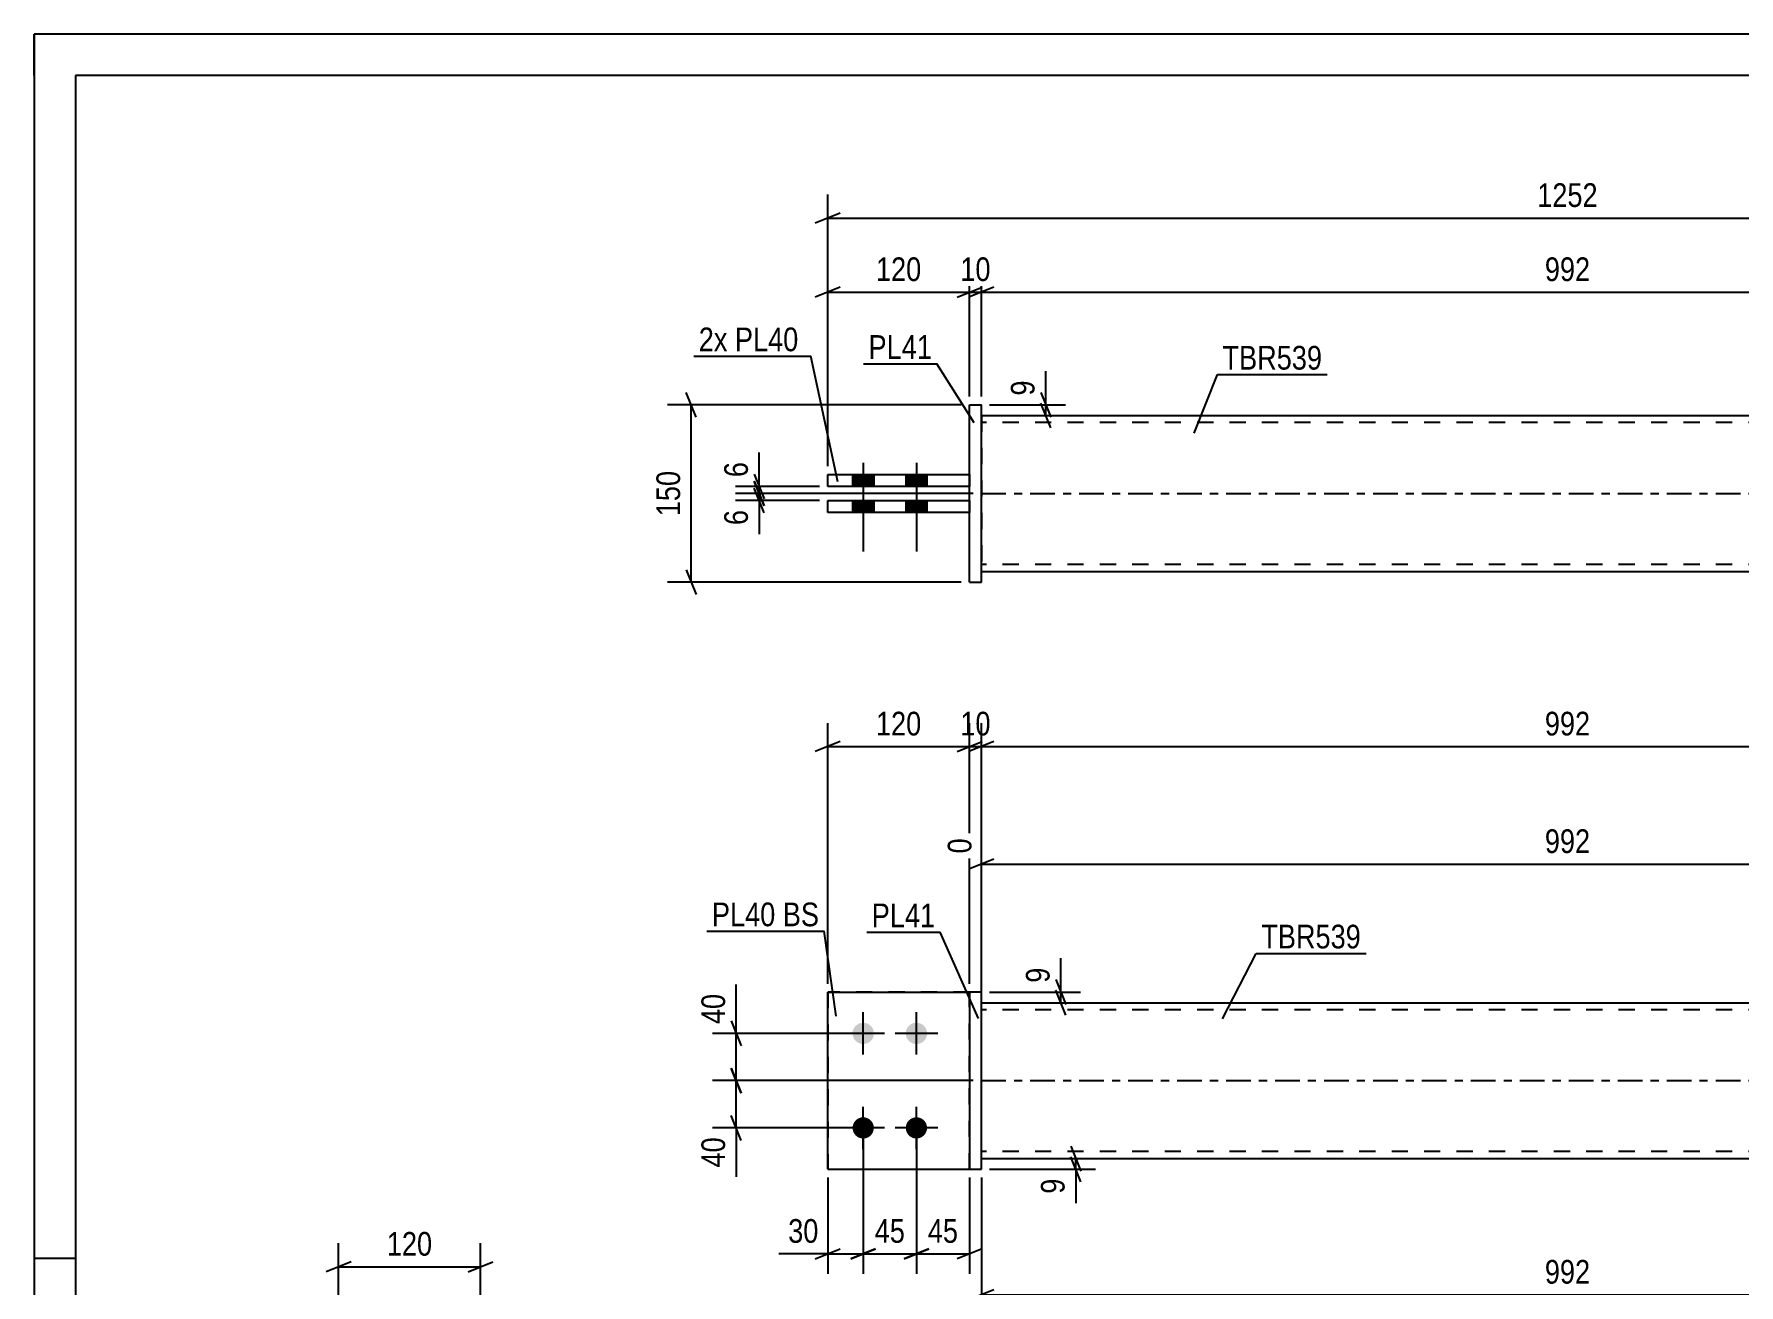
# Model space of a CAD drawing. Header units: millimetres. Extents: x 0 to 420, y 0 to 297.
# Drawn here: x 0 to 206.1, y 145.8 to 297 of the extents above; entities that cross this region are included whole.
import ezdxf

# ---------------------------------------------------------------- set-up
doc = ezdxf.new("R2010")
doc.units = ezdxf.units.MM
doc.linetypes.add('DXK_LINE_DOT2', pattern=[3.9198, 1.9599, -1.9599])
doc.linetypes.add('DXK_LINE_DOT3', pattern=[5.9187, 2.979, -0.9799, 0.9799, -0.9799])
doc.styles.add('Arial Narrow', font='ARIALN.TTF', dxfattribs={"height": 0.2})

# ---------------------------------------------------------------- blocks, each defined once
blk = doc.blocks.new('Unknown-585758134-1128')
at = {"color": 5, "linetype": 'Continuous'}
for p, q in [((420, 297), (0, 297)), ((0, 297), (0, 0)), ((0, 292), (0, 297)), ((415, 292), (5, 292)), ((5, 292), (5, 5)), ((5, 149), (0, 149))]:
    blk.add_line(p, q, dxfattribs=at)
blk = doc.blocks.new('Part-585758134-1947 - 1923')
at = {"color": 2, "linetype": 'Continuous'}
for p, q in [((114.51, 181.22), (113.09, 181.22)), ((113.09, 181.22), (113.09, 159.79)), ((114.51, 159.79), (114.51, 181.22)), ((113.09, 159.79), (114.51, 159.79))]:
    blk.add_line(p, q, dxfattribs=at)
blk = doc.blocks.new('Bolt-585758134-1931 - 1923')
at = {"linetype": 'Continuous'}
for points in [[(100.23, 174.93, -1), (100.23, 177.51, -1)], [(106.66, 174.93, -1), (106.66, 177.51, -1)], [(100.23, 163.51, -1), (100.23, 166.08, -1)], [(106.66, 163.51, -1), (106.66, 166.08, -1)]]:
    blk.add_hatch(color=1, dxfattribs=at).paths.add_polyline_path(points)
at = {"color": 1, "linetype": 'Continuous'}
for p, q in [((100.23, 173.65), (100.23, 178.79)), ((106.66, 173.65), (106.66, 178.79)), ((102.8, 176.22), (97.66, 176.22)), ((109.23, 176.22), (104.09, 176.22)), ((100.23, 162.22), (100.23, 167.36)), ((106.66, 162.22), (106.66, 167.36)), ((102.8, 164.79), (97.66, 164.79)), ((109.23, 164.79), (104.09, 164.79))]:
    blk.add_line(p, q, dxfattribs=at)
blk = doc.blocks.new('Part-585758134-1952 - 1923')
at = {"color": 7, "linetype": 'DXK_LINE_DOT2'}
for p, q in [((113.09, 181.22), (95.94, 181.22)), ((95.94, 181.22), (95.94, 159.79)), ((113.09, 159.79), (113.09, 181.22)), ((95.94, 159.79), (113.09, 159.79))]:
    blk.add_line(p, q, dxfattribs=at)
blk = doc.blocks.new('Part-585758134-1957 - 1923')
at = {"color": 2, "linetype": 'Continuous'}
for p, q in [((95.94, 159.79), (95.94, 181.22)), ((95.94, 181.22), (113.09, 181.22)), ((95.94, 159.79), (113.09, 159.79))]:
    blk.add_line(p, q, dxfattribs=at)
at = {"color": 7, "linetype": 'DXK_LINE_DOT2'}
blk.add_line((113.09, 159.79), (113.09, 181.22), dxfattribs=at)
blk = doc.blocks.new('Part-585758134-1972 - 1923')
at = {"linetype": 'Continuous'}
blk.add_hatch(color=2, dxfattribs=at).paths.add_polyline_path([(220.8, 179.93), (220, 181.33), (221.6, 181.33)])
at = {"color": 2, "linetype": 'Continuous'}
for p, q in [((114.51, 179.93), (256.23, 179.93)), ((220.8, 179.93), (220, 181.33)), ((220, 181.33), (221.6, 181.33)), ((221.6, 181.33), (220.8, 179.93)), ((114.51, 161.08), (256.23, 161.08))]:
    blk.add_line(p, q, dxfattribs=at)
at = {"color": 7, "linetype": 'DXK_LINE_DOT2'}
for p, q in [((114.51, 161.08), (114.51, 179.93)), ((256.23, 179.93), (256.23, 161.08)), ((256.23, 179.08), (114.51, 179.08)), ((256.23, 161.93), (114.51, 161.93))]:
    blk.add_line(p, q, dxfattribs=at)
at = {"color": 7, "linetype": 'DXK_LINE_DOT3'}
blk.add_line((114.51, 170.51), (256.23, 170.51), dxfattribs=at)
at = {"color": 2, "linetype": 'Continuous'}
blk.add_circle((220.8, 180.83), 1, dxfattribs=at)
blk = doc.blocks.new('Part-585758134-2289 - 2283')
at = {"color": 2, "linetype": 'Continuous'}
for p, q in [((95.94, 240.62), (113.09, 240.62)), ((95.94, 239.19), (95.94, 240.62)), ((113.09, 239.19), (95.94, 239.19)), ((113.09, 240.62), (113.09, 239.19))]:
    blk.add_line(p, q, dxfattribs=at)
blk = doc.blocks.new('Part-585758134-2304 - 2283')
at = {"linetype": 'Continuous'}
blk.add_hatch(color=2, dxfattribs=at).paths.add_polyline_path([(220.8, 241.47), (220, 242.87), (221.6, 242.87)])
at = {"color": 2, "linetype": 'Continuous'}
for p, q in [((114.51, 250.9), (256.23, 250.9)), ((220.8, 241.47), (220, 242.87)), ((220, 242.87), (221.6, 242.87)), ((221.6, 242.87), (220.8, 241.47)), ((114.51, 232.04), (256.23, 232.04))]:
    blk.add_line(p, q, dxfattribs=at)
at = {"color": 7, "linetype": 'DXK_LINE_DOT2'}
for p, q in [((114.51, 250.9), (114.51, 232.04)), ((256.23, 250.04), (114.51, 250.04)), ((256.23, 250.9), (256.23, 232.04)), ((256.23, 232.9), (114.51, 232.9))]:
    blk.add_line(p, q, dxfattribs=at)
at = {"color": 7, "linetype": 'DXK_LINE_DOT3'}
blk.add_line((114.51, 241.47), (256.23, 241.47), dxfattribs=at)
at = {"color": 2, "linetype": 'Continuous'}
blk.add_circle((220.8, 242.37), 1, dxfattribs=at)
blk = doc.blocks.new('Part-585758134-2319 - 2283')
at = {"color": 2, "linetype": 'Continuous'}
for p, q in [((95.94, 242.33), (95.94, 243.76)), ((95.94, 243.76), (113.09, 243.76)), ((113.09, 243.76), (113.09, 242.33)), ((113.09, 242.33), (95.94, 242.33))]:
    blk.add_line(p, q, dxfattribs=at)
blk = doc.blocks.new('Part-585758134-2324 - 2283')
at = {"color": 2, "linetype": 'Continuous'}
for p, q in [((113.09, 230.76), (113.09, 252.19)), ((113.09, 252.19), (114.51, 252.19)), ((114.51, 230.76), (114.51, 252.19)), ((113.09, 230.76), (114.51, 230.76))]:
    blk.add_line(p, q, dxfattribs=at)
blk = doc.blocks.new('Bolt-585758134-2325 - 2283')
at = {"linetype": 'Continuous'}
for points in [[(98.94, 242.33), (101.51, 242.33), (101.51, 243.76), (98.94, 243.76)], [(98.94, 242.33), (101.51, 242.33), (101.51, 243.76), (98.94, 243.76)], [(105.37, 242.33), (107.94, 242.33), (107.94, 243.76), (105.37, 243.76)], [(105.37, 242.33), (107.94, 242.33), (107.94, 243.76), (105.37, 243.76)], [(98.94, 239.19), (101.51, 239.19), (101.51, 240.62), (98.94, 240.62)], [(98.94, 239.19), (101.51, 239.19), (101.51, 240.62), (98.94, 240.62)], [(105.37, 239.19), (107.94, 239.19), (107.94, 240.62), (105.37, 240.62)], [(105.37, 239.19), (107.94, 239.19), (107.94, 240.62), (105.37, 240.62)]]:
    blk.add_hatch(color=1, dxfattribs=at).paths.add_polyline_path(points)
at = {"color": 1, "linetype": 'Continuous'}
for p, q in [((98.94, 243.76), (98.94, 242.33)), ((98.94, 243.76), (98.94, 242.33)), ((100.23, 245.19), (100.23, 234.47)), ((100.23, 245.19), (100.23, 234.47)), ((101.51, 243.76), (101.51, 242.33)), ((101.51, 243.76), (101.51, 242.33)), ((105.37, 243.76), (105.37, 242.33)), ((105.37, 243.76), (105.37, 242.33)), ((106.66, 245.19), (106.66, 234.47)), ((106.66, 245.19), (106.66, 234.47)), ((107.94, 243.76), (107.94, 242.33)), ((107.94, 243.76), (107.94, 242.33)), ((98.94, 240.62), (98.94, 239.19)), ((98.94, 240.62), (98.94, 239.19)), ((101.51, 240.62), (101.51, 239.19)), ((101.51, 240.62), (101.51, 239.19)), ((105.37, 240.62), (105.37, 239.19)), ((105.37, 240.62), (105.37, 239.19)), ((107.94, 240.62), (107.94, 239.19)), ((107.94, 240.62), (107.94, 239.19))]:
    blk.add_line(p, q, dxfattribs=at)
blk = doc.blocks.new('StraightDimension-585758134-1588 - 1565')
at = {"color": 7, "linetype": 'Continuous'}
for p, q in [((36.81, 131.18), (36.81, 150.85)), ((53.96, 131.18), (53.96, 150.85)), ((38.31, 148.6), (35.31, 147.4)), ((52.46, 147.4), (55.46, 148.6)), ((36.81, 148), (53.96, 148))]:
    blk.add_line(p, q, dxfattribs=at)
at = {"color": 0}
blk.add_wipeout([(48.73, 148.75), (48.73, 152.95), (42.04, 152.95), (42.04, 148.75)], dxfattribs=at)
at = {"color": 3, "style": 'Arial Narrow'}
blk.add_text('120', height=2.863, dxfattribs=at).set_placement((42.64, 149.35))
blk = doc.blocks.new('StraightDimension-585758134-2210 - 1923')
at = {"color": 7, "linetype": 'Continuous'}
for p, q in [((100.23, 163.79), (100.23, 147.16)), ((106.66, 163.79), (106.66, 147.16)), ((98.73, 148.96), (101.73, 150.16)), ((100.23, 149.56), (106.66, 149.56)), ((108.16, 150.16), (105.16, 148.96))]:
    blk.add_line(p, q, dxfattribs=at)
at = {"color": 0}
blk.add_wipeout([(105.87, 150.31), (105.87, 154.51), (101.02, 154.51), (101.02, 150.31)], dxfattribs=at)
at = {"color": 3, "style": 'Arial Narrow'}
blk.add_text('45', height=2.863, dxfattribs=at).set_placement((101.62, 150.91))
blk = doc.blocks.new('StraightDimension-585758134-2217 - 1923')
at = {"color": 7, "linetype": 'Continuous'}
for p, q in [((100.23, 163.79), (100.23, 147.16)), ((95.94, 158.79), (95.94, 147.16)), ((94.44, 148.96), (97.44, 150.16)), ((95.94, 149.56), (100.23, 149.56)), ((101.73, 150.16), (98.73, 148.96))]:
    blk.add_line(p, q, dxfattribs=at)
at = {"color": 0}
blk.add_wipeout([(95.42, 150.31), (95.42, 154.51), (90.56, 154.51), (90.56, 150.31)], dxfattribs=at)
at = {"color": 7, "linetype": 'Continuous'}
blk.add_line((95.94, 149.56), (90.04, 149.56), dxfattribs=at)
blk.add_line((95.94, 149.56), (90.04, 149.56), dxfattribs=at)
at = {"color": 3, "style": 'Arial Narrow'}
blk.add_text('30', height=2.863, dxfattribs=at).set_placement((91.16, 150.91))
blk = doc.blocks.new('StraightDimension-585758134-1996 - 1923')
at = {"color": 7, "linetype": 'Continuous'}
for p, q in [((113.09, 182.22), (113.09, 213.73)), ((114.51, 182.22), (114.51, 213.73)), ((111.59, 210.28), (114.59, 211.48)), ((116.01, 211.48), (113.01, 210.28)), ((113.09, 210.88), (114.51, 210.88))]:
    blk.add_line(p, q, dxfattribs=at)
at = {"color": 0}
blk.add_wipeout([(116.23, 211.63), (116.23, 215.83), (111.37, 215.83), (111.37, 211.63)], dxfattribs=at)
at = {"color": 3, "style": 'Arial Narrow'}
blk.add_text('10', height=2.863, dxfattribs=at).set_placement((111.97, 212.23))
blk = doc.blocks.new('StraightDimension-585758134-2192 - 1923')
at = {"color": 7, "linetype": 'Continuous'}
for p, q in [((114.51, 158.79), (114.51, 141.49)), ((256.23, 158.79), (256.23, 137.84)), ((116.01, 145.22), (113.01, 144.02)), ((114.51, 144.62), (256.23, 144.62)), ((254.73, 144.02), (257.73, 145.22))]:
    blk.add_line(p, q, dxfattribs=at)
at = {"color": 0}
blk.add_wipeout([(188.71, 145.37), (188.71, 149.57), (182.03, 149.57), (182.03, 145.37)], dxfattribs=at)
at = {"color": 0, "linetype": 'Continuous'}
for points in [[(113.91, 143.92), (109.71, 143.92), (109.71, 140.89), (113.91, 140.89)], [(255.63, 143.92), (251.43, 143.92), (251.43, 137.24), (255.63, 137.24)]]:
    blk.add_wipeout(points, dxfattribs=at)
at = {"color": 3, "style": 'Arial Narrow'}
blk.add_text('992', height=2.863, dxfattribs=at).set_placement((182.63, 145.97))
at = {"color": 3, "linetype": 'Continuous', "style": 'Arial Narrow'}
for s, height, p in [('0', 2.86, (113.31, 141.49)), ('992', 2.863, (255.03, 137.84))]:
    blk.add_text(s, height=height, rotation=90.0002, dxfattribs=at).set_placement(p)
blk = doc.blocks.new('StraightDimension-585758134-2147 - 1923')
at = {"color": 7, "linetype": 'Continuous'}
for p, q in [((84.28, 172.01), (85.48, 169.01)), ((113.51, 170.51), (82.03, 170.51)), ((84.88, 164.79), (84.88, 170.51)), ((85.48, 163.29), (84.28, 166.29)), ((99.23, 164.79), (82.03, 164.79))]:
    blk.add_line(p, q, dxfattribs=at)
at = {"color": 0}
blk.add_wipeout([(84.13, 164.27), (79.93, 164.27), (79.93, 159.41), (84.13, 159.41)], dxfattribs=at)
at = {"color": 7, "linetype": 'Continuous'}
blk.add_line((84.88, 164.79), (84.88, 158.88), dxfattribs=at)
blk.add_line((84.88, 164.79), (84.88, 158.88), dxfattribs=at)
at = {"color": 3, "style": 'Arial Narrow'}
blk.add_text('40', height=2.863, rotation=90.0002, dxfattribs=at).set_placement((83.53, 160.01))
blk = doc.blocks.new('StraightDimension-585758134-2183 - 1923')
at = {"color": 7, "linetype": 'Continuous'}
for p, q in [((115.51, 161.08), (128.32, 161.08)), ((125.32, 162.58), (126.52, 159.58)), ((126.52, 158.29), (125.32, 161.29)), ((125.92, 159.79), (125.92, 161.08)), ((115.51, 159.79), (128.32, 159.79))]:
    blk.add_line(p, q, dxfattribs=at)
at = {"color": 0}
blk.add_wipeout([(125.17, 159.27), (120.97, 159.27), (120.97, 156.24), (125.17, 156.24)], dxfattribs=at)
at = {"color": 7, "linetype": 'Continuous'}
blk.add_line((125.92, 159.79), (125.92, 155.71), dxfattribs=at)
blk.add_line((125.92, 159.79), (125.92, 155.71), dxfattribs=at)
at = {"color": 3, "style": 'Arial Narrow'}
blk.add_text('9', height=2.86, rotation=90.0002, dxfattribs=at).set_placement((124.57, 156.84))
blk = doc.blocks.new('StraightDimension-585758134-1974 - 1923')
at = {"color": 7, "linetype": 'Continuous'}
for p, q in [((95.94, 182.22), (95.94, 213.73)), ((113.09, 182.22), (113.09, 213.73)), ((97.44, 211.48), (94.44, 210.28)), ((95.94, 210.88), (113.09, 210.88)), ((111.59, 210.28), (114.59, 211.48))]:
    blk.add_line(p, q, dxfattribs=at)
at = {"color": 0}
blk.add_wipeout([(107.86, 211.63), (107.86, 215.83), (101.17, 215.83), (101.17, 211.63)], dxfattribs=at)
at = {"color": 3, "style": 'Arial Narrow'}
blk.add_text('120', height=2.863, dxfattribs=at).set_placement((101.77, 212.23))
blk = doc.blocks.new('StraightDimension-585758134-2013 - 1923')
at = {"color": 7, "linetype": 'Continuous'}
for p, q in [((114.51, 182.22), (114.51, 213.73)), ((256.23, 182.22), (256.23, 213.73)), ((116.01, 211.48), (113.01, 210.28)), ((114.51, 210.88), (256.23, 210.88)), ((254.73, 210.28), (257.73, 211.48))]:
    blk.add_line(p, q, dxfattribs=at)
at = {"color": 0}
blk.add_wipeout([(188.71, 211.63), (188.71, 215.83), (182.03, 215.83), (182.03, 211.63)], dxfattribs=at)
at = {"color": 3, "style": 'Arial Narrow'}
blk.add_text('992', height=2.863, dxfattribs=at).set_placement((182.63, 212.23))
blk = doc.blocks.new('StraightDimension-585758134-2197 - 1923')
at = {"color": 7, "linetype": 'Continuous'}
for p, q in [((106.66, 163.79), (106.66, 147.16)), ((113.09, 158.79), (113.09, 147.16)), ((105.16, 148.96), (108.16, 150.16)), ((106.66, 149.56), (113.09, 149.56)), ((114.59, 150.16), (111.59, 148.96))]:
    blk.add_line(p, q, dxfattribs=at)
at = {"color": 0}
blk.add_wipeout([(112.3, 150.31), (112.3, 154.51), (107.44, 154.51), (107.44, 150.31)], dxfattribs=at)
at = {"color": 3, "style": 'Arial Narrow'}
blk.add_text('45', height=2.863, dxfattribs=at).set_placement((108.04, 150.91))
blk = doc.blocks.new('StraightDimension-585758134-2160 - 1923')
at = {"color": 7, "linetype": 'Continuous'}
for p, q in [((84.28, 177.72), (85.48, 174.72)), ((99.23, 176.22), (82.03, 176.22)), ((84.88, 170.51), (84.88, 176.22)), ((85.48, 169.01), (84.28, 172.01)), ((113.51, 170.51), (82.03, 170.51))]:
    blk.add_line(p, q, dxfattribs=at)
at = {"color": 0}
blk.add_wipeout([(84.13, 181.6), (79.93, 181.6), (79.93, 176.74), (84.13, 176.74)], dxfattribs=at)
at = {"color": 7, "linetype": 'Continuous'}
blk.add_line((84.88, 176.22), (84.88, 182.13), dxfattribs=at)
blk.add_line((84.88, 176.22), (84.88, 182.13), dxfattribs=at)
at = {"color": 3, "style": 'Arial Narrow'}
blk.add_text('40', height=2.863, rotation=90.0002, dxfattribs=at).set_placement((83.53, 177.34))
blk = doc.blocks.new('StraightDimension-585758134-2174 - 1923')
at = {"color": 7, "linetype": 'Continuous'}
for p, q in [((123.51, 182.72), (124.71, 179.72)), ((124.71, 178.43), (123.51, 181.43)), ((115.51, 181.22), (126.51, 181.22)), ((115.51, 179.93), (126.51, 179.93)), ((124.11, 179.93), (124.11, 181.22))]:
    blk.add_line(p, q, dxfattribs=at)
at = {"color": 0}
blk.add_wipeout([(123.36, 184.77), (119.16, 184.77), (119.16, 181.74), (123.36, 181.74)], dxfattribs=at)
at = {"color": 7, "linetype": 'Continuous'}
blk.add_line((124.11, 181.22), (124.11, 185.3), dxfattribs=at)
blk.add_line((124.11, 181.22), (124.11, 185.3), dxfattribs=at)
at = {"color": 3, "style": 'Arial Narrow'}
blk.add_text('9', height=2.86, rotation=90.0002, dxfattribs=at).set_placement((122.76, 182.34))
blk = doc.blocks.new('StraightDimension-585758134-2228 - 1923')
at = {"color": 7, "linetype": 'Continuous'}
for p, q in [((256.23, 182.22), (256.23, 203.45)), ((114.51, 180.93), (114.51, 199.79)), ((116.01, 197.27), (113.01, 196.07)), ((114.51, 196.67), (256.23, 196.67)), ((254.73, 196.07), (257.73, 197.27))]:
    blk.add_line(p, q, dxfattribs=at)
at = {"color": 0, "linetype": 'Continuous'}
for points in [[(255.63, 204.05), (251.43, 204.05), (251.43, 197.37), (255.63, 197.37)], [(113.91, 200.39), (109.71, 200.39), (109.71, 197.37), (113.91, 197.37)]]:
    blk.add_wipeout(points, dxfattribs=at)
at = {"color": 0}
blk.add_wipeout([(188.71, 197.42), (188.71, 201.62), (182.03, 201.62), (182.03, 197.42)], dxfattribs=at)
at = {"color": 3, "linetype": 'Continuous', "style": 'Arial Narrow'}
for s, height, p in [('992', 2.863, (255.03, 197.97)), ('0', 2.86, (113.31, 197.97))]:
    blk.add_text(s, height=height, rotation=90.0002, dxfattribs=at).set_placement(p)
at = {"color": 3, "style": 'Arial Narrow'}
blk.add_text('992', height=2.863, dxfattribs=at).set_placement((182.63, 198.02))
blk = doc.blocks.new('StraightDimension-585758134-2442 - 2283')
at = {"color": 7, "linetype": 'Continuous'}
for p, q in [((113.51, 241.47), (84.79, 241.47)), ((87.04, 242.97), (88.24, 239.97)), ((88.24, 239.12), (87.04, 242.12)), ((87.64, 240.62), (87.64, 241.47)), ((94.94, 240.62), (84.79, 240.62))]:
    blk.add_line(p, q, dxfattribs=at)
at = {"color": 0}
blk.add_wipeout([(86.89, 240.09), (82.69, 240.09), (82.69, 237.06), (86.89, 237.06)], dxfattribs=at)
at = {"color": 7, "linetype": 'Continuous'}
blk.add_line((87.64, 240.62), (87.64, 236.54), dxfattribs=at)
blk.add_line((87.64, 240.62), (87.64, 236.54), dxfattribs=at)
at = {"color": 3, "style": 'Arial Narrow'}
blk.add_text('6', height=2.86, rotation=90.0002, dxfattribs=at).set_placement((86.29, 237.66))
blk = doc.blocks.new('StraightDimension-585758134-2389 - 2283')
at = {"color": 7, "linetype": 'Continuous'}
for p, q in [((114.51, 253.19), (114.51, 268.65)), ((256.23, 253.19), (256.23, 268.65)), ((116.01, 266.4), (113.01, 265.2)), ((254.73, 265.2), (257.73, 266.4)), ((114.51, 265.8), (256.23, 265.8))]:
    blk.add_line(p, q, dxfattribs=at)
at = {"color": 0}
blk.add_wipeout([(188.71, 266.55), (188.71, 270.75), (182.03, 270.75), (182.03, 266.55)], dxfattribs=at)
at = {"color": 3, "style": 'Arial Narrow'}
blk.add_text('992', height=2.863, dxfattribs=at).set_placement((182.63, 267.15))
blk = doc.blocks.new('StraightDimension-585758134-2328 - 2283')
at = {"color": 7, "linetype": 'Continuous'}
for p, q in [((121.69, 253.69), (122.89, 250.69)), ((115.51, 252.19), (124.69, 252.19)), ((122.89, 249.4), (121.69, 252.4)), ((122.29, 250.9), (122.29, 252.19)), ((115.51, 250.9), (124.69, 250.9))]:
    blk.add_line(p, q, dxfattribs=at)
at = {"color": 0}
blk.add_wipeout([(121.54, 255.74), (117.34, 255.74), (117.34, 252.71), (121.54, 252.71)], dxfattribs=at)
at = {"color": 7, "linetype": 'Continuous'}
blk.add_line((122.29, 252.19), (122.29, 256.27), dxfattribs=at)
blk.add_line((122.29, 252.19), (122.29, 256.27), dxfattribs=at)
at = {"color": 3, "style": 'Arial Narrow'}
blk.add_text('9', height=2.86, rotation=90.0002, dxfattribs=at).set_placement((120.94, 253.31))
blk = doc.blocks.new('StraightDimension-585758134-2399 - 2283')
at = {"color": 7, "linetype": 'Continuous'}
for p, q in [((95.94, 244.76), (95.94, 268.65)), ((113.09, 253.19), (113.09, 268.65)), ((97.44, 266.4), (94.44, 265.2)), ((111.59, 265.2), (114.59, 266.4)), ((95.94, 265.8), (113.09, 265.8))]:
    blk.add_line(p, q, dxfattribs=at)
at = {"color": 0}
blk.add_wipeout([(107.86, 266.55), (107.86, 270.75), (101.17, 270.75), (101.17, 266.55)], dxfattribs=at)
at = {"color": 3, "style": 'Arial Narrow'}
blk.add_text('120', height=2.863, dxfattribs=at).set_placement((101.77, 267.15))
blk = doc.blocks.new('StraightDimension-585758134-2409 - 2283')
at = {"color": 7, "linetype": 'Continuous'}
for p, q in [((113.09, 253.19), (113.09, 268.65)), ((114.51, 253.19), (114.51, 268.65)), ((111.59, 265.2), (114.59, 266.4)), ((116.01, 266.4), (113.01, 265.2)), ((113.09, 265.8), (114.51, 265.8))]:
    blk.add_line(p, q, dxfattribs=at)
at = {"color": 0}
blk.add_wipeout([(116.23, 266.55), (116.23, 270.75), (111.37, 270.75), (111.37, 266.55)], dxfattribs=at)
at = {"color": 3, "style": 'Arial Narrow'}
blk.add_text('10', height=2.863, dxfattribs=at).set_placement((111.97, 267.15))
blk = doc.blocks.new('StraightDimension-585758134-2420 - 2283')
at = {"color": 7, "linetype": 'Continuous'}
for p, q in [((95.94, 244.76), (95.94, 277.61)), ((274.8, 244.76), (274.8, 277.61)), ((97.44, 275.36), (94.44, 274.16)), ((95.94, 274.76), (274.8, 274.76)), ((273.3, 274.16), (276.3, 275.36))]:
    blk.add_line(p, q, dxfattribs=at)
at = {"color": 0}
blk.add_wipeout([(189.63, 275.51), (189.63, 279.71), (181.11, 279.71), (181.11, 275.51)], dxfattribs=at)
at = {"color": 3, "style": 'Arial Narrow'}
blk.add_text('1252', height=2.863, dxfattribs=at).set_placement((181.71, 276.11))
blk = doc.blocks.new('StraightDimension-585758134-2431 - 2283')
at = {"color": 7, "linetype": 'Continuous'}
for p, q in [((80.04, 250.69), (78.84, 253.69)), ((112.09, 252.19), (76.59, 252.19)), ((79.44, 230.76), (79.44, 252.19)), ((78.84, 232.26), (80.04, 229.26)), ((112.09, 230.76), (76.59, 230.76))]:
    blk.add_line(p, q, dxfattribs=at)
at = {"color": 0}
blk.add_wipeout([(78.69, 244.81), (74.49, 244.81), (74.49, 238.13), (78.69, 238.13)], dxfattribs=at)
at = {"color": 3, "style": 'Arial Narrow'}
blk.add_text('150', height=2.863, rotation=90.0002, dxfattribs=at).set_placement((78.09, 238.73))
blk = doc.blocks.new('StraightDimension-585758134-2458 - 2283')
at = {"color": 7, "linetype": 'Continuous'}
for p, q in [((87.04, 243.83), (88.24, 240.83)), ((94.94, 242.33), (84.79, 242.33)), ((113.51, 241.47), (84.79, 241.47)), ((88.24, 239.97), (87.04, 242.97)), ((87.64, 241.47), (87.64, 242.33))]:
    blk.add_line(p, q, dxfattribs=at)
at = {"color": 0}
blk.add_wipeout([(86.89, 245.88), (82.69, 245.88), (82.69, 242.85), (86.89, 242.85)], dxfattribs=at)
at = {"color": 7, "linetype": 'Continuous'}
blk.add_line((87.64, 242.33), (87.64, 246.41), dxfattribs=at)
blk.add_line((87.64, 242.33), (87.64, 246.41), dxfattribs=at)
at = {"color": 3, "style": 'Arial Narrow'}
blk.add_text('6', height=2.86, rotation=90.0002, dxfattribs=at).set_placement((86.29, 243.45))
blk = doc.blocks.new('Mark-585758134-1943 - 1923')
at = {"color": 0}
blk.add_wipeout([(108.94, 189.05), (108.94, 192.05), (101.26, 192.05), (101.26, 189.05)], dxfattribs=at)
blk.add_wipeout([(108.94, 189.05), (108.94, 192.05), (101.26, 192.05), (101.26, 189.05)], dxfattribs=at)
at = {"color": 30, "linetype": 'Continuous'}
for p in [(100.66, 188.45), (114.16, 178.01)]:
    blk.add_line(p, (109.54, 188.45), dxfattribs=at)
at = {"color": 3, "style": 'Arial Narrow'}
blk.add_text('PL41', height=2.863, dxfattribs=at).set_placement((101.26, 189.05))
blk = doc.blocks.new('Mark-585758134-1968 - 1923')
at = {"color": 0}
blk.add_wipeout([(160.41, 186.49), (160.41, 189.49), (148.35, 189.49), (148.35, 186.49)], dxfattribs=at)
blk.add_wipeout([(160.41, 186.49), (160.41, 189.49), (148.35, 189.49), (148.35, 186.49)], dxfattribs=at)
at = {"color": 30, "linetype": 'Continuous'}
for p, q in [((143.67, 177.99), (147.75, 185.89)), ((147.75, 185.89), (161.01, 185.89))]:
    blk.add_line(p, q, dxfattribs=at)
at = {"color": 3, "style": 'Arial Narrow'}
blk.add_text('TBR539', height=2.863, dxfattribs=at).set_placement((148.35, 186.49))
blk = doc.blocks.new('MarkSet-585758134-2252 - 1923')
at = {"color": 0}
blk.add_wipeout([(89.61, 189.17), (89.61, 192.17), (81.94, 192.17), (81.94, 189.17)], dxfattribs=at)
blk.add_wipeout([(89.61, 189.17), (89.61, 192.17), (81.94, 192.17), (81.94, 189.17)], dxfattribs=at)
at = {"color": 3, "style": 'Arial Narrow'}
blk.add_text('PL40', height=2.863, dxfattribs=at).set_placement((81.94, 189.17))
at = {"color": 0}
blk.add_wipeout([(94.9, 189.17), (94.9, 192.17), (90.51, 192.17), (90.51, 189.17)], dxfattribs=at)
blk.add_wipeout([(94.9, 189.17), (94.9, 192.17), (90.51, 192.17), (90.51, 189.17)], dxfattribs=at)
at = {"color": 30, "linetype": 'Continuous'}
for p in [(81.34, 188.57), (96.95, 178.29)]:
    blk.add_line(p, (95.5, 188.57), dxfattribs=at)
at = {"color": 3, "style": 'Arial Narrow'}
blk.add_text('BS', height=2.863, dxfattribs=at).set_placement((90.51, 189.17))
blk = doc.blocks.new('Mark-585758134-2300 - 2283')
at = {"color": 0}
blk.add_wipeout([(155.72, 256.45), (155.72, 259.45), (143.66, 259.45), (143.66, 256.45)], dxfattribs=at)
blk.add_wipeout([(155.72, 256.45), (155.72, 259.45), (143.66, 259.45), (143.66, 256.45)], dxfattribs=at)
at = {"color": 30, "linetype": 'Continuous'}
for p, q in [((140.24, 248.78), (143.06, 255.85)), ((143.06, 255.85), (156.32, 255.85))]:
    blk.add_line(p, q, dxfattribs=at)
at = {"color": 3, "style": 'Arial Narrow'}
blk.add_text('TBR539', height=2.863, dxfattribs=at).set_placement((143.66, 256.45))
blk = doc.blocks.new('MarkSet-585758134-2496 - 2283')
at = {"color": 30, "linetype": 'Continuous'}
blk.add_line((97.15, 242.88), (93.9, 258.07), dxfattribs=at)
at = {"color": 0}
blk.add_wipeout([(83.82, 258.67), (83.82, 261.67), (80.35, 261.67), (80.35, 258.67)], dxfattribs=at)
blk.add_wipeout([(83.82, 258.67), (83.82, 261.67), (80.35, 261.67), (80.35, 258.67)], dxfattribs=at)
blk.add_wipeout([(92.4, 258.67), (92.4, 261.67), (84.72, 261.67), (84.72, 258.67)], dxfattribs=at)
blk.add_wipeout([(92.4, 258.67), (92.4, 261.67), (84.72, 261.67), (84.72, 258.67)], dxfattribs=at)
at = {"color": 30, "linetype": 'Continuous'}
blk.add_line((79.75, 258.07), (93.9, 258.07), dxfattribs=at)
at = {"color": 3, "style": 'Arial Narrow'}
for s, p in [('2x', (80.35, 258.67)), ('PL40', (84.72, 258.67))]:
    blk.add_text(s, height=2.863, dxfattribs=at).set_placement(p)
blk = doc.blocks.new('Mark-585758134-2320 - 2283')
at = {"color": 0}
blk.add_wipeout([(108.54, 257.75), (108.54, 260.75), (100.87, 260.75), (100.87, 257.75)], dxfattribs=at)
blk.add_wipeout([(108.54, 257.75), (108.54, 260.75), (100.87, 260.75), (100.87, 257.75)], dxfattribs=at)
at = {"color": 30, "linetype": 'Continuous'}
for p in [(100.27, 257.15), (113.63, 250.01)]:
    blk.add_line(p, (109.14, 257.15), dxfattribs=at)
at = {"color": 3, "style": 'Arial Narrow'}
blk.add_text('PL41', height=2.863, dxfattribs=at).set_placement((100.87, 257.75))

msp = doc.modelspace()

# ---------------------------------------------------------------- block references
for name in ['Unknown-585758134-1128', 'Part-585758134-2324 - 2283', 'Part-585758134-2304 - 2283', 'Part-585758134-2319 - 2283', 'Bolt-585758134-2325 - 2283', 'Part-585758134-2289 - 2283', 'Part-585758134-1972 - 1923', 'Part-585758134-1952 - 1923', 'Part-585758134-1957 - 1923', 'Part-585758134-1947 - 1923', 'Bolt-585758134-1931 - 1923']:
    msp.add_blockref(name, (0, 0))

# ---------------------------------------------------------------- next in the draw order: block references
for name in ['StraightDimension-585758134-2389 - 2283', 'StraightDimension-585758134-2442 - 2283', 'StraightDimension-585758134-1996 - 1923', 'StraightDimension-585758134-2210 - 1923', 'StraightDimension-585758134-2192 - 1923', 'StraightDimension-585758134-1588 - 1565']:
    msp.add_blockref(name, (0, 0))

# ---------------------------------------------------------------- next in the draw order: block references
for name in ['StraightDimension-585758134-2328 - 2283', 'StraightDimension-585758134-1974 - 1923', 'StraightDimension-585758134-2217 - 1923', 'StraightDimension-585758134-2183 - 1923']:
    msp.add_blockref(name, (0, 0))

# ---------------------------------------------------------------- next in the draw order: block references
for name in ['StraightDimension-585758134-2399 - 2283', 'StraightDimension-585758134-2013 - 1923', 'StraightDimension-585758134-2147 - 1923']:
    msp.add_blockref(name, (0, 0))

# ---------------------------------------------------------------- next in the draw order: block references
for name in ['StraightDimension-585758134-2409 - 2283', 'StraightDimension-585758134-2174 - 1923', 'StraightDimension-585758134-2160 - 1923', 'StraightDimension-585758134-2197 - 1923']:
    msp.add_blockref(name, (0, 0))

# ---------------------------------------------------------------- next in the draw order: block references
for name in ['StraightDimension-585758134-2420 - 2283', 'StraightDimension-585758134-2228 - 1923', 'MarkSet-585758134-2252 - 1923']:
    msp.add_blockref(name, (0, 0))

# ---------------------------------------------------------------- next in the draw order: block references
for name in ['Mark-585758134-2300 - 2283', 'StraightDimension-585758134-2431 - 2283', 'Mark-585758134-1943 - 1923', 'Mark-585758134-1968 - 1923']:
    msp.add_blockref(name, (0, 0))

# ---------------------------------------------------------------- next in the draw order: block references
for name in ['Mark-585758134-2320 - 2283', 'StraightDimension-585758134-2458 - 2283']:
    msp.add_blockref(name, (0, 0))

# ---------------------------------------------------------------- next in the draw order: block references
msp.add_blockref('MarkSet-585758134-2496 - 2283', (0, 0))

doc.saveas('drawing.dxf')
